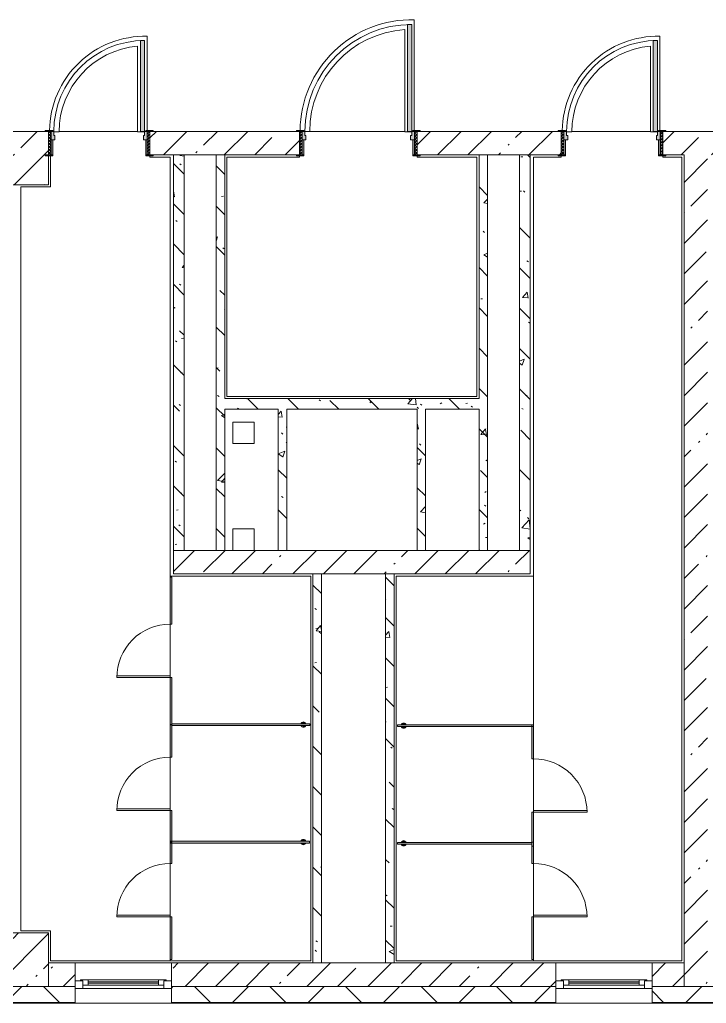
# Model space of a CAD drawing. Header units: millimetres. Extents: x -5524 to 188159, y -8553 to 29000.
# Drawn here: x 126789 to 133217, y -258 to 8945 of the extents above; entities that cross this region are included whole.
import ezdxf

# ---------------------------------------------------------------- set-up
doc = ezdxf.new("R2010")
doc.units = ezdxf.units.MM
for name, color, linetype, lineweight, true_color in [('A-DOOR-3', 7, 'Continuous', 5, 0xaaaaaa), ('A-DOOR-4', 7, 'Continuous', 5, 0xe2e2e2), ('A-DOOR-FRAM-1', 7, 'Continuous', 5, 0xe2e2e2), ('A-DOOR-FRAM-2', 7, 'Continuous', 5, 0xaaaaaa), ('A-FLOR-2', 7, 'Continuous', 5, 0xaaaaaa), ('A-GENM-5', 7, 'Continuous', 5, 0xe2ddcd), ('I-WALL-4', 7, 'Continuous', 5, 0x787878)]:
    doc.layers.add(name, color=color, linetype=linetype, lineweight=lineweight, true_color=true_color)
for name, color, linetype, lineweight in [('A-DOOR-6', 7, 'Continuous', 5), ('A-GENM-2', 7, 'Continuous', 5), ('A-GLAZ-2', 7, 'Continuous', 5), ('A-WALL', 7, 'Continuous', 9), ('A-WALL-7', 7, 'Continuous', 5), ('I-WALL-2', 7, 'Continuous', 5), ('S-COLS-2', 7, 'Continuous', 5)]:
    doc.layers.add(name, color=color, linetype=linetype, lineweight=lineweight)
pattern_1 = [(45, (61148.7, 0), (-285.1231, 285.1231), []), (45, (61433.8, 0), (-285.1231, 285.1231), [504.031, -100.806, 16.764, -84.042])]
pattern_2 = [(135, (61148.7, 0), (-377.1708, -377.1708), [533.4, -88.9, 17.78, -88.9]), (135, (61148.7, 376.94), (-377.1708, -377.1708), []), (50, (61148.7, 0), (637.6445, -55.7866), [66.675, -733.425]), (355, (61148.7, 0), (-123.3494, 668.699), [53.34, -586.74]), (100.451, (61201.8, -4.65), (514.299, 612.908), [56.665, -623.315]), (46.184, (61148.7, 177.8), (948.7764, -147.15), [100.012, -1100.137]), (96.636, (61227.8, 165.5), (830.909, 865.997), [84.998, -934.973]), (351.184, (61148.7, 177.8), (830.918, 865.988), [80.01, -880.11]), (21, (61237.6, 133.35), (530.6506, -357.9283), [66.675, -733.425]), (326, (61237.6, 133.35), (216.308, 644.6585), [53.34, -586.74]), (71.451, (61281.8, 103.5), (746.9596, 286.7243), [56.665, -623.315]), (37.5, (61148.7, 0), (10.8105, 295.9426), [16.764, -562.864, 16.764, -578.866, -588.962]), (37.5, (61148.7, 0), (10.8105, 295.9426), [-1175.258, 16.764, -572.198]), (7.5, (61148.7, 0), (233.8692, 350.6318), [16.764, -322.834, 16.764, -549.529, -224.472]), (7.5, (61148.7, 0), (233.8692, 350.6318), [-905.891, 16.764, -207.708]), (327.5, (60950.44, 0), (474.5678, -20.0513), [16.764, -205.486, 16.764, -676.656, -920.115]), (327.5, (60950.44, 0), (474.5678, -20.0513), [-915.67, 16.764, -903.351]), (317.5, (60861.54, 0), (518.4522, 88.9934), [16.764, -272.161, 16.764, -443.738, -653.415]), (317.5, (60861.54, 0), (518.4522, 88.9934), [-749.427, 16.764, -636.651])]

# ---------------------------------------------------------------- blocks, each defined once
blk = doc.blocks.new('BSC_Колонна _Прямоугольная - 500х500-V61-3_7_1_птичка')
at = {"layer": 'S-COLS-2'}
h = blk.add_hatch(dxfattribs=at)
h.set_pattern_fill('FP_48', color=256, style=0, pattern_type=2)
h.set_pattern_definition([(45, (-65660, -150), (-285.1231, 285.1231), []), (45, (-65374.88, -150), (-285.1231, 285.1231), [504.031, -100.806, 16.764, -84.042])])
h.paths.add_polyline_path([(-250, -250), (250, -250), (250, 250), (-250, 250)])
for p, q in [((250, 250), (-250, 250)), ((-250, 250), (-250, -250)), ((250, -250), (250, 250)), ((-250, -250), (250, -250))]:
    blk.add_line(p, q, dxfattribs=at)
blk = doc.blocks.new('BSC_Колонна _Прямоугольная - 500х500-V64-3_7_1_птичка')
at = {"layer": 'S-COLS-2'}
h = blk.add_hatch(dxfattribs=at)
h.set_pattern_fill('FP_51', color=256, style=0, pattern_type=2)
h.set_pattern_definition([(45, (-65660, -7650), (-285.1231, 285.1231), []), (45, (-65374.88, -7650), (-285.1231, 285.1231), [504.031, -100.806, 16.764, -84.042])])
h.paths.add_polyline_path([(-250, -250), (250, -250), (250, 22), (220, 22), (220, 30), (250, 30), (250, 250), (-250, 250), (-250, 30)])
for p, q in [((220, 250), (-250, 250)), ((-250, 250), (-250, -250)), ((250, -250), (250, 22)), ((-250, -250), (250, -250))]:
    blk.add_line(p, q, dxfattribs=at)
blk = doc.blocks.new('120_Окно_СКБ_1Ст - 120_Окно_СКБ_1Ст 900х2500_h_-V79-3_7_1_птичка')
at = {"layer": 'A-GLAZ-2'}
for p, q in [((-450, -127), (-450, -57)), ((-450, -57), (-380, -57)), ((450, -57), (-450, -57)), ((-380, -57), (-380, -127)), ((380, -87), (-380, -87)), ((-380, -87), (-380, -127)), ((-330, -137), (-330, -87)), ((330, -137), (330, -87)), ((380, -127), (380, -57)), ((380, -57), (450, -57)), ((380, -127), (380, -87)), ((450, -57), (450, -127)), ((-380, -127), (-450, -127)), ((-450, -127), (-400, -127)), ((-380, -127), (-400, -127)), ((-400, -127), (-400, -137)), ((-400, -137), (400, -137)), ((400, -137), (-400, -137)), ((-330, -107), (330, -107)), ((330, -117), (-330, -117)), ((450, -127), (380, -127)), ((400, -127), (380, -127)), ((400, -127), (450, -127)), ((400, -137), (400, -127))]:
    blk.add_line(p, q, dxfattribs=at)
blk = doc.blocks.new('110_Дверь_СКБ_1Ст_Внутренняя1 - Д-7_л__950x2100h_Туалет-21784696-3_7_1_птичка')
at = {"layer": 'A-DOOR-3'}
h = blk.add_hatch(dxfattribs=at)
h.set_pattern_fill('FP_79', color=256, style=0, pattern_type=2)
h.set_pattern_definition([(135, (1826.41, 174.685), (-14.14214, -14.14214), []), (225, (1826.41, 174.685), (14.14214, -14.14214), [])])
h.paths.add_polyline_path([(487.5, -110), (487.5, 110), (462.5, 110), (462.5, -110)])
at = {"layer": 'A-DOOR-4'}
h = blk.add_hatch(color=256, dxfattribs=at)
h.paths.add_polyline_path([(462.5, 30), (462.5, 110), (437.5, 110), (437.5, 70), (427.5, 70), (427.5, 30)])
h.paths.add_polyline_path([(-402.5, 30), (-402.5, 70), (-412.5, 70), (-412.5, 110), (-437.5, 110), (-437.5, 30)])
at = {"layer": 'A-DOOR-FRAM-1'}
for points in [[(397.5, 110), (437.5, 110), (437.5, 960), (397.5, 960), (397.5, 538.8)], [(-422.5, 110), (-422.5, 118), (-492.5, 118), (-492.5, 110)], [(517.5, 110), (517.5, 118), (447.5, 118), (447.5, 110)], [(-422.5, -110), (-422.5, 30), (-437.5, 30), (-437.5, -110)], [(462.5, -110), (462.5, 30), (447.5, 30), (447.5, -110)], [(-422.5, -118), (-422.5, -110), (-492.5, -110), (-492.5, -118)], [(517.5, -118), (517.5, -110), (447.5, -110), (447.5, -118)]]:
    blk.add_hatch(color=256, dxfattribs=at).paths.add_polyline_path(points)
at = {"layer": 'A-DOOR-FRAM-2'}
h = blk.add_hatch(dxfattribs=at)
h.set_pattern_fill('FP_80', color=256, style=0, pattern_type=2)
h.set_pattern_definition([(45, (-296.384, 174.685), (-14.1421, 14.1421), []), (135, (-296.384, 174.685), (-14.1421, -14.1421), [])])
h.paths.add_polyline_path([(-437.5, -110), (-437.5, 110), (-462.5, 110), (-462.5, -110)])
at = {"layer": 'A-DOOR-3'}
for p, q in [((437.5, 960), (397.5, 960)), ((397.5, 960), (397.5, 110)), ((437.5, 110), (437.5, 960)), ((397.5, 110), (437.5, 110))]:
    blk.add_line(p, q, dxfattribs=at)
blk.add_arc((437.5, 110), 850, 90, 180, dxfattribs=at)
at = {"layer": 'A-DOOR-FRAM-2'}
for p, q in [((-422.5, 118), (-492.5, 118)), ((-492.5, 118), (-492.5, 110)), ((-492.5, 110), (-422.5, 110)), ((-437.5, 110), (-462.5, 110)), ((-462.5, 110), (-462.5, -110)), ((-412.5, 110), (-437.5, 110)), ((-437.5, 110), (-437.5, 30)), ((-437.5, -110), (-437.5, 110)), ((-422.5, 110), (-437.5, 110)), ((-437.5, 110), (-437.5, 109)), ((-437.5, 109), (-422.5, 109)), ((-422.5, 110), (-422.5, 118)), ((-422.5, 109), (-422.5, 110)), ((-412.5, 70), (-412.5, 110)), ((437.5, 110), (437.5, 70)), ((462.5, 110), (437.5, 110)), ((517.5, 118), (447.5, 118)), ((447.5, 118), (447.5, 110)), ((462.5, 110), (447.5, 110)), ((447.5, 110), (447.5, 109)), ((447.5, 110), (517.5, 110)), ((447.5, 109), (462.5, 109)), ((462.5, 30), (462.5, 110)), ((487.5, 110), (462.5, 110)), ((462.5, 110), (462.5, -110)), ((462.5, 109), (462.5, 110)), ((487.5, -110), (487.5, 110)), ((517.5, 110), (517.5, 118)), ((-437.5, 30), (-402.5, 30)), ((-422.5, 30), (-437.5, 30)), ((-437.5, 30), (-437.5, -110)), ((-422.5, -110), (-422.5, 30)), ((-402.5, 70), (-412.5, 70)), ((-402.5, 30), (-402.5, 70)), ((437.5, 70), (427.5, 70)), ((427.5, 70), (427.5, 30)), ((427.5, 30), (462.5, 30)), ((462.5, 30), (447.5, 30)), ((447.5, 30), (447.5, -110)), ((462.5, -110), (462.5, 30)), ((-422.5, -110), (-492.5, -110)), ((-492.5, -110), (-492.5, -118)), ((-492.5, -118), (-422.5, -118)), ((-462.5, -110), (-437.5, -110)), ((-437.5, -110), (-422.5, -110)), ((-422.5, -118), (-422.5, -110)), ((447.5, -110), (462.5, -110)), ((517.5, -110), (447.5, -110)), ((447.5, -110), (447.5, -118)), ((447.5, -118), (517.5, -118)), ((462.5, -110), (487.5, -110)), ((517.5, -118), (517.5, -110))]:
    blk.add_line(p, q, dxfattribs=at)
blk = doc.blocks.new('110_Дверь_СКБ_1Ст_Внутренняя1 - Д-4 1100x2100h_су мгн-V89-3_7_1_птичка')
at = {"layer": 'A-DOOR-3'}
h = blk.add_hatch(dxfattribs=at)
h.set_pattern_fill('FP_81', color=256, style=0, pattern_type=2)
h.set_pattern_definition([(135, (1751.41, 174.685), (-14.14214, -14.14214), []), (225, (1751.41, 174.685), (14.14214, -14.14214), [])])
h.paths.add_polyline_path([(562.5, -110), (562.5, 110), (537.5, 110), (537.5, -110)])
at = {"layer": 'A-DOOR-4'}
h = blk.add_hatch(color=256, dxfattribs=at)
h.paths.add_polyline_path([(537.5, 30), (537.5, 110), (512.5, 110), (512.5, 70), (502.5, 70), (502.5, 30)])
h.paths.add_polyline_path([(-477.5, 30), (-477.5, 70), (-487.5, 70), (-487.5, 110), (-512.5, 110), (-512.5, 30)])
at = {"layer": 'A-DOOR-FRAM-1'}
for points in [[(472.5, 110), (512.5, 110), (512.5, 1110), (472.5, 1110)], [(-497.5, 110), (-497.5, 118), (-567.5, 118), (-567.5, 110)], [(592.5, 110), (592.5, 118), (522.5, 118), (522.5, 110)], [(-497.5, -110), (-497.5, 30), (-512.5, 30), (-512.5, -110)], [(537.5, -110), (537.5, 30), (522.5, 30), (522.5, -110)], [(-497.5, -118), (-497.5, -110), (-567.5, -110), (-567.5, -118)], [(592.5, -118), (592.5, -110), (522.5, -110), (522.5, -118)]]:
    blk.add_hatch(color=256, dxfattribs=at).paths.add_polyline_path(points)
at = {"layer": 'A-DOOR-FRAM-2'}
h = blk.add_hatch(dxfattribs=at)
h.set_pattern_fill('FP_82', color=256, style=0, pattern_type=2)
h.set_pattern_definition([(45, (-371.384, 174.685), (-14.1421, 14.1421), []), (135, (-371.384, 174.685), (-14.1421, -14.1421), [])])
h.paths.add_polyline_path([(-512.5, -110), (-512.5, 110), (-537.5, 110), (-537.5, -110)])
at = {"layer": 'A-DOOR-3'}
for p, q in [((512.5, 1110), (472.5, 1110)), ((472.5, 1110), (472.5, 110)), ((512.5, 110), (512.5, 1110)), ((472.5, 110), (512.5, 110))]:
    blk.add_line(p, q, dxfattribs=at)
blk.add_arc((512.5, 110), 1000, 90, 180, dxfattribs=at)
at = {"layer": 'A-DOOR-FRAM-2'}
for p, q in [((-497.5, 118), (-567.5, 118)), ((-567.5, 118), (-567.5, 110)), ((-567.5, 110), (-497.5, 110)), ((-512.5, 110), (-537.5, 110)), ((-537.5, 110), (-537.5, -110)), ((-487.5, 110), (-512.5, 110)), ((-512.5, 110), (-512.5, 30)), ((-512.5, -110), (-512.5, 110)), ((-497.5, 110), (-512.5, 110)), ((-512.5, 110), (-512.5, 109)), ((-512.5, 109), (-497.5, 109)), ((-497.5, 110), (-497.5, 118)), ((-497.5, 109), (-497.5, 110)), ((-487.5, 70), (-487.5, 110)), ((512.5, 110), (512.5, 70)), ((537.5, 110), (512.5, 110)), ((592.5, 118), (522.5, 118)), ((522.5, 118), (522.5, 110)), ((537.5, 110), (522.5, 110)), ((522.5, 110), (522.5, 109)), ((522.5, 110), (592.5, 110)), ((522.5, 109), (537.5, 109)), ((537.5, 30), (537.5, 110)), ((562.5, 110), (537.5, 110)), ((537.5, 110), (537.5, -110)), ((537.5, 109), (537.5, 110)), ((562.5, -110), (562.5, 110)), ((592.5, 110), (592.5, 118)), ((-512.5, 30), (-477.5, 30)), ((-497.5, 30), (-512.5, 30)), ((-512.5, 30), (-512.5, -110)), ((-497.5, -110), (-497.5, 30)), ((-477.5, 70), (-487.5, 70)), ((-477.5, 30), (-477.5, 70)), ((512.5, 70), (502.5, 70)), ((502.5, 70), (502.5, 30)), ((502.5, 30), (537.5, 30)), ((537.5, 30), (522.5, 30)), ((522.5, 30), (522.5, -110)), ((537.5, -110), (537.5, 30)), ((-497.5, -110), (-567.5, -110)), ((-567.5, -110), (-567.5, -118)), ((-567.5, -118), (-497.5, -118)), ((-537.5, -110), (-512.5, -110)), ((-512.5, -110), (-497.5, -110)), ((-497.5, -118), (-497.5, -110)), ((522.5, -110), (537.5, -110)), ((592.5, -110), (522.5, -110)), ((522.5, -110), (522.5, -118)), ((522.5, -118), (592.5, -118)), ((537.5, -110), (562.5, -110)), ((592.5, -118), (592.5, -110))]:
    blk.add_line(p, q, dxfattribs=at)
blk = doc.blocks.new('131_Сантехническая перегородка_Дверь_ поз_4 - СД-1-V171-3_7_1_птичка')
at = {"layer": 'A-GENM-5'}
for points in [[(-190, -8), (250, -8), (250, 8), (-190, 8)], [(750, -8), (1190, -8), (1190, 8), (750, 8)]]:
    blk.add_hatch(color=256, dxfattribs=at).paths.add_polyline_path(points)
at = {"layer": 'A-DOOR-6'}
for p, q in [((266, 508), (250, 508)), ((250, 8), (250, 508)), ((266, 8), (266, 508)), ((266, 8), (250, 8))]:
    blk.add_line(p, q, dxfattribs=at)
blk.add_arc((250, 8), 500, 360, 90, dxfattribs=at)
at = {"layer": 'A-GENM-2'}
for p, q in [((250, 8), (-190, 8)), ((-190, 8), (-190, -8)), ((250, -8), (250, 8)), ((1190, 8), (750, 8)), ((750, 8), (750, -8)), ((1190, -8), (1190, 8)), ((-190, -8), (250, -8)), ((750, -8), (1190, -8))]:
    blk.add_line(p, q, dxfattribs=at)
blk = doc.blocks.new('131_Сантехническая перегородка_Дверь - СД-1-V172-3_7_1_птичка')
at = {"layer": 'A-GENM-5'}
for points in [[(0, -8), (317.3, -8), (317.3, 8), (0, 8)], [(817.3, 8), (817.3, -8), (1134.7, -8), (1134.7, 8)]]:
    blk.add_hatch(color=256, dxfattribs=at).paths.add_polyline_path(points)
at = {"layer": 'A-DOOR-6'}
for p, q in [((333.3, -8), (317.3, -8)), ((317.3, -8), (317.3, -508)), ((333.3, -8), (333.3, -508)), ((333.3, -508), (317.3, -508))]:
    blk.add_line(p, q, dxfattribs=at)
blk.add_arc((317.3, -8), 500, 270, 0, dxfattribs=at)
at = {"layer": 'A-GENM-2'}
for p, q in [((317.3, 8), (0, 8)), ((0, 8), (0, -8)), ((317.3, -8), (317.3, 8)), ((1134.7, 8), (817.3, 8)), ((817.3, 8), (817.3, -8)), ((1134.7, -8), (1134.7, 8)), ((0, -8), (317.3, -8)), ((817.3, -8), (1134.7, -8))]:
    blk.add_line(p, q, dxfattribs=at)
blk = doc.blocks.new('131_Сантехническая перегородка_Дверь - СД-1-V173-3_7_1_птичка')
at = {"layer": 'A-GENM-5'}
for points in [[(0, -8), (305.2, -8), (305.2, 8), (0, 8)], [(805.2, -8), (1110.4, -8), (1110.4, 8), (805.2, 8)]]:
    blk.add_hatch(color=256, dxfattribs=at).paths.add_polyline_path(points)
at = {"layer": 'A-DOOR-6'}
for p, q in [((321.2, 508), (305.2, 508)), ((305.2, 8), (305.2, 508)), ((321.2, 8), (321.2, 508)), ((321.2, 8), (305.2, 8))]:
    blk.add_line(p, q, dxfattribs=at)
blk.add_arc((305.2, 8), 500, 360, 90, dxfattribs=at)
at = {"layer": 'A-GENM-2'}
for p, q in [((305.2, 8), (0, 8)), ((0, 8), (0, -8)), ((305.2, -8), (305.2, 8)), ((1110.4, 8), (805.2, 8)), ((805.2, 8), (805.2, -8)), ((1110.4, -8), (1110.4, 8)), ((0, -8), (305.2, -8)), ((805.2, -8), (1110.4, -8))]:
    blk.add_line(p, q, dxfattribs=at)
blk = doc.blocks.new('131_Сантехническая перегородка_Дверь_сдвиг_ - СД-1-V174-3_7_1_птичка')
at = {"layer": 'A-GENM-5'}
for points in [[(0, -8), (400, -8), (400, 8), (0, 8)], [(900, -8), (1100, -8), (1100, 8), (900, 8)]]:
    blk.add_hatch(color=256, dxfattribs=at).paths.add_polyline_path(points)
at = {"layer": 'A-DOOR-6'}
for p, q in [((416, 508), (400, 508)), ((400, 8), (400, 508)), ((416, 8), (416, 508)), ((416, 8), (400, 8))]:
    blk.add_line(p, q, dxfattribs=at)
blk.add_arc((400, 8), 500, 360, 90, dxfattribs=at)
at = {"layer": 'A-GENM-2'}
for p, q in [((400, 8), (0, 8)), ((0, 8), (0, -8)), ((400, -8), (400, 8)), ((1100, 8), (900, 8)), ((900, 8), (900, -8)), ((1100, -8), (1100, 8)), ((0, -8), (400, -8)), ((900, -8), (1100, -8))]:
    blk.add_line(p, q, dxfattribs=at)
blk = doc.blocks.new('131_Сантехническая перегородка_Дверь_сдвиг_ - СД-1-V175-3_7_1_птичка')
at = {"layer": 'A-GENM-5'}
for points in [[(0, -8), (400, -8), (400, 8), (0, 8)], [(900, 8), (900, -8), (1100, -8), (1100, 8)]]:
    blk.add_hatch(color=256, dxfattribs=at).paths.add_polyline_path(points)
at = {"layer": 'A-DOOR-6'}
for p, q in [((416, -8), (400, -8)), ((400, -8), (400, -508)), ((416, -8), (416, -508)), ((416, -508), (400, -508))]:
    blk.add_line(p, q, dxfattribs=at)
blk.add_arc((400, -8), 500, 270, 0, dxfattribs=at)
at = {"layer": 'A-GENM-2'}
for p, q in [((400, 8), (0, 8)), ((0, 8), (0, -8)), ((400, -8), (400, 8)), ((1100, 8), (900, 8)), ((900, 8), (900, -8)), ((1100, -8), (1100, 8)), ((0, -8), (400, -8)), ((900, -8), (1100, -8))]:
    blk.add_line(p, q, dxfattribs=at)
blk = doc.blocks.new('131_Сантехническая перегородка - СП-4-V176-3_7_1_птичка')
at = {"layer": 'A-GENM-5'}
blk.add_hatch(color=256, dxfattribs=at).paths.add_polyline_path([(1330, -8), (1330, 8), (55.2, 8), (55.2, -8), (798.9, -8)])
at = {"layer": 'A-GENM-2'}
for p, q in [((1330, 8), (55.2, 8)), ((55.2, 8), (55.2, -8)), ((1330, -8), (1330, 8)), ((55.2, -8), (1330, -8))]:
    blk.add_line(p, q, dxfattribs=at)
at = {"layer": 'A-GENM-2', "flags": 128}
for points in [[(126.7, 8), (126.3, 8.5), (126, 9), (125.6, 9.5), (125.2, 9.9), (124.8, 10.4), (124.4, 10.8), (123.9, 11.2), (123.5, 11.6), (123, 12), (122.5, 12.3), (122, 12.7), (121.5, 13), (121, 13.3), (120.5, 13.6), (119.9, 13.8), (119.4, 14), (118.8, 14.3), (118.2, 14.4), (117.6, 14.6), (117, 14.7), (116.5, 14.9), (115.9, 14.9), (115.3, 15), (114.7, 15.1), (114.1, 15.1), (113.5, 15.1), (112.8, 15), (112.2, 15), (111.7, 14.9), (111.1, 14.8), (110.5, 14.7), (109.9, 14.5), (109.3, 14.4), (108.7, 14.2), (108.2, 13.9), (107.6, 13.7), (107.1, 13.4), (106.5, 13.2), (106, 12.9), (105.5, 12.5), (105, 12.2), (104.5, 11.8), (104.1, 11.4), (103.6, 11), (103.2, 10.6), (102.8, 10.2), (102.4, 9.7), (102, 9.3), (101.6, 8.8), (101.3, 8.3), (101.1, 8)], [(101.1, -8), (101.4, -8.5), (101.8, -9), (102.2, -9.5), (102.6, -9.9), (103, -10.4), (103.4, -10.8), (103.8, -11.2), (104.3, -11.6), (104.7, -12), (105.2, -12.3), (105.7, -12.7), (106.2, -13), (106.8, -13.3), (107.3, -13.6), (107.9, -13.8), (108.4, -14), (109, -14.3), (109.6, -14.4), (110.1, -14.6), (110.7, -14.7), (111.3, -14.9), (111.9, -14.9), (112.5, -15), (113.1, -15.1), (113.7, -15.1), (114.3, -15.1), (114.9, -15), (115.5, -15), (116.1, -14.9), (116.7, -14.8), (117.3, -14.7), (117.9, -14.5), (118.5, -14.4), (119, -14.2), (119.6, -13.9), (120.2, -13.7), (120.7, -13.4), (121.2, -13.2), (121.7, -12.9), (122.3, -12.5), (122.7, -12.2), (123.2, -11.8), (123.7, -11.4), (124.1, -11), (124.6, -10.6), (125, -10.2), (125.4, -9.7), (125.8, -9.3), (126.1, -8.8), (126.5, -8.3), (126.7, -8)]]:
    blk.add_lwpolyline(points, dxfattribs=at)
at = {"layer": 'A-GENM-2'}
for radius, start, end in [(24.6, 19.91127, 160.08873), (17.6, 45, 135), (17.6, 45, 135), (15.1, 45, 135), (24.6, 199.91127, 340.08873), (17.6, 225, 315), (17.6, 225, 315), (15.1, 225, 315)]:
    blk.add_arc((113.9, 0), radius, start, end, dxfattribs=at)
blk = doc.blocks.new('131_Сантехническая перегородка - СП-4-V177-3_7_1_птичка')
at = {"layer": 'A-GENM-5'}
blk.add_hatch(color=256, dxfattribs=at).paths.add_polyline_path([(1330, -8), (1330, 8), (71.3, 8), (71.3, -8), (815.1, -8)])
at = {"layer": 'A-GENM-2'}
for p, q in [((1330, 8), (71.3, 8)), ((71.3, 8), (71.3, -8)), ((1330, -8), (1330, 8)), ((71.3, -8), (1330, -8))]:
    blk.add_line(p, q, dxfattribs=at)
at = {"layer": 'A-GENM-2', "flags": 128}
for points in [[(142.8, 8), (142.5, 8.5), (142.1, 9), (141.8, 9.5), (141.4, 9.9), (141, 10.4), (140.5, 10.8), (140.1, 11.2), (139.6, 11.6), (139.2, 12), (138.7, 12.3), (138.2, 12.7), (137.7, 13), (137.1, 13.3), (136.6, 13.6), (136.1, 13.8), (135.5, 14), (134.9, 14.3), (134.4, 14.4), (133.8, 14.6), (133.2, 14.7), (132.6, 14.9), (132, 14.9), (131.4, 15), (130.8, 15.1), (130.2, 15.1), (129.6, 15.1), (129, 15), (128.4, 15), (127.8, 14.9), (127.2, 14.8), (126.6, 14.7), (126, 14.5), (125.4, 14.4), (124.9, 14.2), (124.3, 13.9), (123.8, 13.7), (123.2, 13.4), (122.7, 13.2), (122.2, 12.9), (121.7, 12.5), (121.2, 12.2), (120.7, 11.8), (120.2, 11.4), (119.8, 11), (119.3, 10.6), (118.9, 10.2), (118.5, 9.7), (118.1, 9.3), (117.8, 8.8), (117.4, 8.3), (117.3, 8)], [(117.3, -8), (117.6, -8.5), (117.9, -9), (118.3, -9.5), (118.7, -9.9), (119.1, -10.4), (119.5, -10.8), (120, -11.2), (120.4, -11.6), (120.9, -12), (121.4, -12.3), (121.9, -12.7), (122.4, -13), (122.9, -13.3), (123.5, -13.6), (124, -13.8), (124.6, -14), (125.1, -14.3), (125.7, -14.4), (126.3, -14.6), (126.9, -14.7), (127.5, -14.9), (128.1, -14.9), (128.7, -15), (129.3, -15.1), (129.9, -15.1), (130.5, -15.1), (131.1, -15), (131.7, -15), (132.3, -14.9), (132.9, -14.8), (133.4, -14.7), (134, -14.5), (134.6, -14.4), (135.2, -14.2), (135.7, -13.9), (136.3, -13.7), (136.8, -13.4), (137.4, -13.2), (137.9, -12.9), (138.4, -12.5), (138.9, -12.2), (139.4, -11.8), (139.8, -11.4), (140.3, -11), (140.7, -10.6), (141.1, -10.2), (141.5, -9.7), (141.9, -9.3), (142.3, -8.8), (142.6, -8.3), (142.8, -8)]]:
    blk.add_lwpolyline(points, dxfattribs=at)
at = {"layer": 'A-GENM-2'}
for radius, start, end in [(24.6, 19.91127, 160.08873), (17.6, 45, 135), (17.6, 45, 135), (15.1, 45, 135), (24.6, 199.91127, 340.08873), (17.6, 225, 315), (17.6, 225, 315), (15.1, 225, 315)]:
    blk.add_arc((130, 0), radius, start, end, dxfattribs=at)
blk = doc.blocks.new('131_Сантехническая перегородка - СП-4-V178-3_7_1_птичка')
at = {"layer": 'A-GENM-5'}
blk.add_hatch(color=256, dxfattribs=at).paths.add_polyline_path([(1330, 8), (39.9, 8), (39.9, -8), (1330, -8)])
at = {"layer": 'A-GENM-2'}
for p, q in [((1330, 8), (39.9, 8)), ((39.9, 8), (39.9, -8)), ((1330, -8), (1330, 8)), ((39.9, -8), (1330, -8))]:
    blk.add_line(p, q, dxfattribs=at)
at = {"layer": 'A-GENM-2', "flags": 128}
for points in [[(111.4, 8), (111, 8.5), (110.7, 9), (110.3, 9.5), (109.9, 9.9), (109.5, 10.4), (109.1, 10.8), (108.6, 11.2), (108.2, 11.6), (107.7, 12), (107.2, 12.3), (106.7, 12.7), (106.2, 13), (105.7, 13.3), (105.2, 13.6), (104.6, 13.8), (104, 14), (103.5, 14.3), (102.9, 14.4), (102.3, 14.6), (101.7, 14.7), (101.1, 14.9), (100.6, 14.9), (100, 15), (99.4, 15.1), (98.7, 15.1), (98.1, 15.1), (97.5, 15), (96.9, 15), (96.3, 14.9), (95.8, 14.8), (95.2, 14.7), (94.6, 14.5), (94, 14.4), (93.4, 14.2), (92.9, 13.9), (92.3, 13.7), (91.8, 13.4), (91.2, 13.2), (90.7, 12.9), (90.2, 12.5), (89.7, 12.2), (89.2, 11.8), (88.8, 11.4), (88.3, 11), (87.9, 10.6), (87.5, 10.2), (87.1, 9.7), (86.7, 9.3), (86.3, 8.8), (86, 8.3), (85.8, 8)], [(85.8, -8), (86.1, -8.5), (86.5, -9), (86.9, -9.5), (87.2, -9.9), (87.6, -10.4), (88.1, -10.8), (88.5, -11.2), (89, -11.6), (89.4, -12), (89.9, -12.3), (90.4, -12.7), (90.9, -13), (91.5, -13.3), (92, -13.6), (92.6, -13.8), (93.1, -14), (93.7, -14.3), (94.3, -14.4), (94.8, -14.6), (95.4, -14.7), (96, -14.9), (96.6, -14.9), (97.2, -15), (97.8, -15.1), (98.4, -15.1), (99, -15.1), (99.6, -15), (100.2, -15), (100.8, -14.9), (101.4, -14.8), (102, -14.7), (102.6, -14.5), (103.2, -14.4), (103.7, -14.2), (104.3, -13.9), (104.8, -13.7), (105.4, -13.4), (105.9, -13.2), (106.4, -12.9), (106.9, -12.5), (107.4, -12.2), (107.9, -11.8), (108.4, -11.4), (108.8, -11), (109.3, -10.6), (109.7, -10.2), (110.1, -9.7), (110.5, -9.3), (110.8, -8.8), (111.2, -8.3), (111.4, -8)]]:
    blk.add_lwpolyline(points, dxfattribs=at)
at = {"layer": 'A-GENM-2'}
for radius, start, end in [(24.6, 19.91127, 160.08873), (17.6, 45, 135), (17.6, 45, 135), (15.1, 45, 135), (24.6, 199.91127, 340.08873), (17.6, 225, 315), (17.6, 225, 315), (15.1, 225, 315)]:
    blk.add_arc((98.6, 0), radius, start, end, dxfattribs=at)
blk = doc.blocks.new('131_Сантехническая перегородка - СП-4-V179-3_7_1_птичка')
at = {"layer": 'A-GENM-5'}
blk.add_hatch(color=256, dxfattribs=at).paths.add_polyline_path([(1330, 8), (25.5, 8), (25.5, -8), (1330, -8)])
at = {"layer": 'A-GENM-2'}
for p, q in [((1330, 8), (25.5, 8)), ((25.5, 8), (25.5, -8)), ((1330, -8), (1330, 8)), ((25.5, -8), (1330, -8))]:
    blk.add_line(p, q, dxfattribs=at)
at = {"layer": 'A-GENM-2', "flags": 128}
for points in [[(97, 8), (96.7, 8.5), (96.3, 9), (95.9, 9.5), (95.5, 9.9), (95.1, 10.4), (94.7, 10.8), (94.3, 11.2), (93.8, 11.6), (93.3, 12), (92.9, 12.3), (92.4, 12.7), (91.8, 13), (91.3, 13.3), (90.8, 13.6), (90.2, 13.8), (89.7, 14), (89.1, 14.3), (88.5, 14.4), (88, 14.6), (87.4, 14.7), (86.8, 14.9), (86.2, 14.9), (85.6, 15), (85, 15.1), (84.4, 15.1), (83.8, 15.1), (83.2, 15), (82.6, 15), (82, 14.9), (81.4, 14.8), (80.8, 14.7), (80.2, 14.5), (79.6, 14.4), (79.1, 14.2), (78.5, 13.9), (77.9, 13.7), (77.4, 13.4), (76.9, 13.2), (76.4, 12.9), (75.8, 12.5), (75.3, 12.2), (74.9, 11.8), (74.4, 11.4), (74, 11), (73.5, 10.6), (73.1, 10.2), (72.7, 9.7), (72.3, 9.3), (72, 8.8), (71.6, 8.3), (71.4, 8)], [(71.4, -8), (71.8, -8.5), (72.1, -9), (72.5, -9.5), (72.9, -9.9), (73.3, -10.4), (73.7, -10.8), (74.1, -11.2), (74.6, -11.6), (75.1, -12), (75.6, -12.3), (76.1, -12.7), (76.6, -13), (77.1, -13.3), (77.6, -13.6), (78.2, -13.8), (78.7, -14), (79.3, -14.3), (79.9, -14.4), (80.5, -14.6), (81.1, -14.7), (81.6, -14.9), (82.2, -14.9), (82.8, -15), (83.4, -15.1), (84, -15.1), (84.6, -15.1), (85.2, -15), (85.8, -15), (86.4, -14.9), (87, -14.8), (87.6, -14.7), (88.2, -14.5), (88.8, -14.4), (89.4, -14.2), (89.9, -13.9), (90.5, -13.7), (91, -13.4), (91.6, -13.2), (92.1, -12.9), (92.6, -12.5), (93.1, -12.2), (93.6, -11.8), (94, -11.4), (94.5, -11), (94.9, -10.6), (95.3, -10.2), (95.7, -9.7), (96.1, -9.3), (96.5, -8.8), (96.8, -8.3), (97, -8)]]:
    blk.add_lwpolyline(points, dxfattribs=at)
at = {"layer": 'A-GENM-2'}
for radius, start, end in [(24.6, 19.91127, 160.08873), (17.6, 45, 135), (17.6, 45, 135), (15.1, 45, 135), (24.6, 199.91127, 340.08873), (17.6, 225, 315), (17.6, 225, 315), (15.1, 225, 315)]:
    blk.add_arc((84.2, 0), radius, start, end, dxfattribs=at)

msp = doc.modelspace()

# ---------------------------------------------------------------- hatches: boundary and pattern name
at = {"layer": 'A-WALL-7'}
h = msp.add_hatch(dxfattribs=at)
h.set_pattern_fill('FP_61', color=256, style=0, pattern_type=2)
h.set_pattern_definition([(45, (61148.7, 0), (-353.5534, 353.5534), []), (135, (61148.7, 0), (-353.5534, -353.5534), [])])
h.paths.add_polyline_path([(131808.7, -250), (131808.7, -100), (128208.7, -100), (128208.7, -250), (131068.4, -250)])
h.paths.add_polyline_path([(136848.7, -250), (136848.7, -100), (132708.7, -100), (132708.7, -250), (136661.7, -250)])
h.paths.add_polyline_path([(118058.7, -250), (118958.7, -250), (118958.7, -100), (117775.8, -100), (117775.8, -250), (118017.6, -250)])
h.paths.add_polyline_path([(122558.7, -250), (122758.7, -250), (122758.7, -100), (122058.7, -100), (122058.7, -250)])
h.paths.add_polyline_path([(124858.7, -250), (125408.7, -250), (125408.7, -100), (124858.7, -100)])
h.paths.add_polyline_path([(127058.7, -250), (127308.7, -250), (127308.7, -100), (126308.7, -100), (126308.7, -250), (126558.7, -250)])
at = {"layer": 'I-WALL-2'}
h = msp.add_hatch(dxfattribs=at)
h.set_pattern_fill('FP_57', color=256, style=0, pattern_type=2)
h.set_pattern_definition(pattern_1)
h.paths.add_polyline_path([(131828.7, 7680), (131858.7, 7680), (131858.7, 7900), (130508.7, 7900), (130508.7, 7680), (131568.7, 7680)])
h.paths.add_polyline_path([(132808.7, 7680), (133008.7, 7680), (133008.7, 7900), (132808.7, 7900), (132808.7, 7750.3)])
h.paths.add_polyline_path([(128038.7, 7680), (129408.7, 7680), (129408.7, 7900), (128008.7, 7900), (128008.7, 7680)])
h = msp.add_hatch(dxfattribs=at)
h.set_pattern_fill('FP_57', color=256, style=0, pattern_type=2)
h.set_pattern_definition(pattern_1)
h.paths.add_polyline_path([(134908.7, 7680), (136628.7, 7680), (136628.7, 7900), (134853.7, 7900), (134853.7, 7680)])
h.paths.add_polyline_path([(133398.7, 7680), (133453.7, 7680), (133453.7, 7900), (133008.7, 7900), (133008.7, 7680), (133228.7, 7680)])
h = msp.add_hatch(dxfattribs=at)
h.set_pattern_fill('FP_57', color=256, style=0, pattern_type=2)
h.set_pattern_definition(pattern_1)
h.paths.add_polyline_path([(133008.7, 120), (133228.7, 120), (133228.7, 7680), (133008.7, 7680), (133008.7, 1965.8)])
h = msp.add_hatch(dxfattribs=at)
h.set_pattern_fill('FP_57', color=256, style=0, pattern_type=2)
h.set_pattern_definition(pattern_1)
h.paths.add_polyline_path([(129613.7, 3760), (131568.7, 3760), (131568.7, 3980), (128228.7, 3980), (128228.7, 3760), (129533.7, 3760)])
h = msp.add_hatch(dxfattribs=at)
h.set_pattern_fill('FP_57', color=256, style=0, pattern_type=2)
h.set_pattern_definition(pattern_1)
h.paths.add_polyline_path([(131808.7, -100), (131808.7, 120), (128208.7, 120), (128208.7, -100), (131068.4, -100)])
h.paths.add_polyline_path([(132932.8, -100), (133008.7, -100), (133008.7, 120), (132708.7, 120), (132708.7, -100)])
h.paths.add_polyline_path([(127308.7, -100), (127308.7, 120), (127058.7, 120), (127058.7, -100)])
h = msp.add_hatch(dxfattribs=at)
h.set_pattern_fill('FP_57', color=256, style=0, pattern_type=2)
h.set_pattern_definition(pattern_1)
h.paths.add_polyline_path([(136848.7, -100), (136848.7, 120), (133008.7, 120), (133008.7, -100), (136661.7, -100)])
at = {"layer": 'I-WALL-4'}
h = msp.add_hatch(dxfattribs=at)
h.set_pattern_fill('FP_67', color=256, style=0, pattern_type=2)
h.set_pattern_definition(pattern_2)
h.paths.add_polyline_path([(128328.7, 3980), (128328.7, 7680), (128228.7, 7680), (128228.7, 3980)])
h = msp.add_hatch(dxfattribs=at)
h.set_pattern_fill('FP_67', color=256, style=0, pattern_type=2)
h.set_pattern_definition(pattern_2)
h.paths.add_polyline_path([(128628.7, 3980), (128708.7, 3980), (128708.7, 7680), (128628.7, 7680), (128628.7, 4279.6)])
h = msp.add_hatch(dxfattribs=at)
h.set_pattern_fill('FP_67', color=256, style=0, pattern_type=2)
h.set_pattern_definition(pattern_2)
h.paths.add_polyline_path([(131168.7, 3980), (131168.7, 7680), (131088.7, 7680), (131088.7, 3980)])
h = msp.add_hatch(dxfattribs=at)
h.set_pattern_fill('FP_67', color=256, style=0, pattern_type=2)
h.set_pattern_definition(pattern_2)
h.paths.add_polyline_path([(131568.7, 3980), (131568.7, 7680), (131468.7, 7680), (131468.7, 3980)])
h = msp.add_hatch(dxfattribs=at)
h.set_pattern_fill('FP_67', color=256, style=0, pattern_type=2)
h.set_pattern_definition(pattern_2)
h.paths.add_polyline_path([(131088.7, 5300), (131088.7, 5400), (128708.7, 5400), (128708.7, 5300), (130588.7, 5300)])
h = msp.add_hatch(dxfattribs=at)
h.set_pattern_fill('FP_67', color=256, style=0, pattern_type=2)
h.set_pattern_definition(pattern_2)
h.paths.add_polyline_path([(129288.7, 3980), (129288.7, 5300), (129208.7, 5300), (129208.7, 3980)])
h = msp.add_hatch(dxfattribs=at)
h.set_pattern_fill('FP_67', color=256, style=0, pattern_type=2)
h.set_pattern_definition(pattern_2)
h.paths.add_polyline_path([(130588.7, 3980), (130588.7, 5300), (130508.7, 5300), (130508.7, 3980)])
h = msp.add_hatch(dxfattribs=at)
h.set_pattern_fill('FP_67', color=256, style=0, pattern_type=2)
h.set_pattern_definition(pattern_2)
h.paths.add_polyline_path([(129613.7, 120), (129613.7, 3760), (129533.7, 3760), (129533.7, 120)])
h = msp.add_hatch(dxfattribs=at)
h.set_pattern_fill('FP_67', color=256, style=0, pattern_type=2)
h.set_pattern_definition(pattern_2)
h.paths.add_polyline_path([(130294.6, 120), (130294.6, 3760), (130214.6, 3760), (130214.6, 120)])

# ---------------------------------------------------------------- linework, layer by layer
at = {"layer": 'A-FLOR-2'}
for p, q in [((130482.9, 7908), (130482.9, 8944.7)), ((130392.9, 8852.7), (130392.9, 7895.1)), ((127982.9, 7908), (127982.9, 8789.8)), ((132782.9, 7908), (132782.9, 8789.8)), ((127892.9, 8697), (127892.9, 7895.1)), ((132692.9, 8697), (132692.9, 7895.1)), ((127108.7, 7895.1), (127157.9, 7895.1)), ((127158.2, 7900), (127892.9, 7900)), ((127892.9, 7895.1), (127958.7, 7895.1)), ((129458.7, 7900), (129503.7, 7900)), ((130392.9, 7900), (129503.7, 7900)), ((130392.9, 7895.1), (130458.7, 7895.1)), ((131908.7, 7895.1), (131957.9, 7895.1)), ((131958.2, 7900), (132692.9, 7900)), ((132692.9, 7895.1), (132758.7, 7895.1)), ((127078.7, 7672), (127078.7, 7380)), ((128008.7, 7660), (128008.7, 7672)), ((128197.7, 7660), (128008.7, 7660)), ((128197.7, 7660), (128197.7, 3729)), ((129408.7, 7660), (128728.7, 7660)), ((128728.7, 7660), (128728.7, 5420)), ((129408.7, 7672), (129408.7, 7660)), ((130508.7, 7660), (130508.7, 7672)), ((131068.7, 7660), (130508.7, 7660)), ((131068.7, 5420), (131068.7, 7660)), ((131858.7, 7660), (131599.7, 7660)), ((131599.7, 2347.5), (131599.7, 7660)), ((131858.7, 7672), (131858.7, 7660)), ((132808.7, 7660), (132808.7, 7672)), ((132988.7, 7660), (132808.7, 7660)), ((132988.7, 140), (132988.7, 7660)), ((127078.7, 7380), (126798.7, 7380)), ((126798.7, 7380), (126798.7, 420)), ((128728.7, 5420), (131068.7, 5420)), ((128783.7, 4980), (128783.7, 5180)), ((128783.7, 5180), (128983.7, 5180)), ((128983.7, 5180), (128983.7, 4980)), ((128983.7, 4980), (128783.7, 4980)), ((128783.7, 3980), (128783.7, 4180)), ((128783.7, 4180), (128983.7, 4180)), ((128983.7, 4180), (128983.7, 3980)), ((129513.7, 3740), (128197.7, 3740)), ((129513.7, 140), (129513.7, 3740)), ((130313.7, 3740), (130313.7, 140)), ((131599.7, 3740), (130313.7, 3740)), ((128197.7, 2789), (128197.7, 3289)), ((128197.7, 1545.2), (128197.7, 2045.2)), ((131599.7, 2030.1), (131599.7, 1530.1)), ((128197.7, 551), (128197.7, 1051)), ((131599.7, 1051), (131599.7, 551)), ((126798.7, 420), (127078.7, 420)), ((127078.7, 420), (127078.7, 140)), ((127078.7, 140), (129513.7, 140)), ((128197.7, 140), (128197.7, 151)), ((130313.7, 140), (132988.7, 140)), ((131599.7, 151), (131599.7, 140))]:
    msp.add_line(p, q, dxfattribs=at)
for centre, radius, start, end in [((130458.7, 7900), 1045, 88.67391, 179.56055), ((130458.7, 7900), 955, 93.9518, 180), ((127962.9, 7895.1), 895, 88.71954, 179.17007), ((132762.9, 7895.1), 895, 88.71954, 179.17007), ((127962.9, 7895.1), 805, 94.98854, 180), ((132762.9, 7895.1), 805, 94.98854, 180)]:
    msp.add_arc(centre, radius, start, end, dxfattribs=at)
at = {"layer": 'A-WALL'}
for p, q in [((128328.7, 7680), (128228.7, 7680)), ((128708.7, 7680), (128628.7, 7680)), ((131168.7, 7680), (131088.7, 7680)), ((131568.7, 7680), (131468.7, 7680)), ((128228.7, 3980), (128328.7, 3980)), ((128628.7, 3980), (128708.7, 3980)), ((129208.7, 3980), (129288.7, 3980)), ((130508.7, 3980), (130588.7, 3980)), ((131088.7, 3980), (131168.7, 3980)), ((131468.7, 3980), (131568.7, 3980)), ((129613.7, 3760), (129533.7, 3760)), ((130294.6, 3760), (130214.6, 3760)), ((129533.7, 120), (129613.7, 120)), ((130214.6, 120), (130294.6, 120)), ((127308.7, -100), (127058.7, -100)), ((131808.7, -100), (128208.7, -100)), ((132708.7, -100), (136848.7, -100)), ((126308.7, -250), (127308.7, -250)), ((126308.7, -253), (127308.7, -253)), ((128208.7, -250), (131808.7, -250)), ((128208.7, -253), (131808.7, -253)), ((132708.7, -250), (136998.7, -250)), ((132708.7, -253), (137001.7, -253))]:
    msp.add_line(p, q, dxfattribs=at)
at = {"layer": 'A-WALL-7'}
for p, q in [((127308.7, -258), (127308.7, -100)), ((128208.7, -100), (128208.7, -258)), ((131808.7, -258), (131808.7, -100)), ((132708.7, -100), (132708.7, -258)), ((125408.7, -258), (137006.7, -258))]:
    msp.add_line(p, q, dxfattribs=at)
at = {"layer": 'I-WALL-2'}
for p, q in [((129378.7, 7900), (128038.7, 7900)), ((131828.7, 7900), (130538.7, 7900)), ((133008.7, 7900), (132838.7, 7900)), ((133398.7, 7900), (133008.7, 7900)), ((128038.7, 7680), (128228.7, 7680)), ((128228.7, 7680), (128228.7, 3760)), ((128328.7, 3980), (128328.7, 7680)), ((128328.7, 7680), (128628.7, 7680)), ((128628.7, 7680), (128628.7, 3980)), ((128708.7, 5400), (128708.7, 7680)), ((128708.7, 7680), (129378.7, 7680)), ((130538.7, 7680), (131088.7, 7680)), ((131088.7, 7680), (131088.7, 5400)), ((131168.7, 3980), (131168.7, 7680)), ((131168.7, 7680), (131468.7, 7680)), ((131468.7, 7680), (131468.7, 3980)), ((131568.7, 3760), (131568.7, 7680)), ((131568.7, 7680), (131828.7, 7680)), ((132838.7, 7680), (133008.7, 7680)), ((133008.7, 7680), (133008.7, -100)), ((131088.7, 5400), (128708.7, 5400)), ((128708.7, 3980), (128708.7, 5300)), ((128708.7, 5300), (129208.7, 5300)), ((129208.7, 5300), (129208.7, 3980)), ((129288.7, 5300), (130508.7, 5300)), ((129288.7, 3980), (129288.7, 5300)), ((130508.7, 5300), (130508.7, 3980)), ((130588.7, 5300), (131088.7, 5300)), ((130588.7, 3980), (130588.7, 5300)), ((131088.7, 5300), (131088.7, 3980)), ((128628.7, 3980), (128328.7, 3980)), ((129208.7, 3980), (128708.7, 3980)), ((130508.7, 3980), (129288.7, 3980)), ((131088.7, 3980), (130588.7, 3980)), ((131468.7, 3980), (131168.7, 3980)), ((128228.7, 3760), (129533.7, 3760)), ((129533.7, 3760), (129533.7, 120)), ((129613.7, 3760), (130214.6, 3760)), ((129613.7, 120), (129613.7, 3760)), ((130214.6, 3760), (130214.6, 120)), ((130294.6, 3760), (131568.7, 3760)), ((130294.6, 120), (130294.6, 3760)), ((129533.7, 120), (127058.7, 120)), ((127308.7, -100), (127308.7, 120)), ((128208.7, 120), (128208.7, -100)), ((130214.6, 120), (129613.7, 120)), ((133008.7, 120), (130294.6, 120)), ((131808.7, -100), (131808.7, 120)), ((132708.7, 120), (132708.7, -100))]:
    msp.add_line(p, q, dxfattribs=at)

# ---------------------------------------------------------------- block references
at = {"layer": 'A-DOOR-3'}
for name, p in [('110_Дверь_СКБ_1Ст_Внутренняя1 - Д-4 1100x2100h_су мгн-V89-3_7_1_птичка', (129946.2, 7790)), ('110_Дверь_СКБ_1Ст_Внутренняя1 - Д-7_л__950x2100h_Туалет-21784696-3_7_1_птичка', (127521.2, 7790)), ('110_Дверь_СКБ_1Ст_Внутренняя1 - Д-7_л__950x2100h_Туалет-21784696-3_7_1_птичка', (132321.2, 7790))]:
    msp.add_blockref(name, p, dxfattribs=at)
at = {"layer": 'A-GENM-2'}
for name, p, rotation in [('131_Сантехническая перегородка_Дверь_ поз_4 - СД-1-V171-3_7_1_птичка', (128205.7, 2539), 89.99999999997657), ('131_Сантехническая перегородка_Дверь - СД-1-V173-3_7_1_птичка', (128205.7, 1240), 89.99999999997657), ('131_Сантехническая перегородка - СП-4-V178-3_7_1_птичка', (129544, 2350), 180), ('131_Сантехническая перегородка_Дверь - СД-1-V172-3_7_1_птичка', (131591.7, 1212.8), 90.00000000002345), ('131_Сантехническая перегородка_Дверь_сдвиг_ - СД-1-V174-3_7_1_птичка', (128205.7, 151), 89.99999999997657), ('131_Сантехническая перегородка - СП-4-V179-3_7_1_птичка', (129528.2, 1250), 180), ('131_Сантехническая перегородка_Дверь_сдвиг_ - СД-1-V175-3_7_1_птичка', (131591.7, 151), 90.00000000002345)]:
    msp.add_blockref(name, p, dxfattribs=dict(at, rotation=rotation))
for name, p in [('131_Сантехническая перегородка - СП-4-V176-3_7_1_птичка', (130269.5, 2340)), ('131_Сантехническая перегородка - СП-4-V177-3_7_1_птичка', (130253.4, 1240))]:
    msp.add_blockref(name, p, dxfattribs=at)
at = {"layer": 'A-GLAZ-2', "rotation": 180}
for p in [(127758.7, -175), (132258.7, -175)]:
    msp.add_blockref('120_Окно_СКБ_1Ст - 120_Окно_СКБ_1Ст 900х2500_h_-V79-3_7_1_птичка', p, dxfattribs=at)
at = {"layer": 'S-COLS-2'}
for name, p in [('BSC_Колонна _Прямоугольная - 500х500-V64-3_7_1_птичка', (126808.7, 7650)), ('BSC_Колонна _Прямоугольная - 500х500-V61-3_7_1_птичка', (126808.7, 150))]:
    msp.add_blockref(name, p, dxfattribs=at)

doc.saveas('drawing.dxf')
